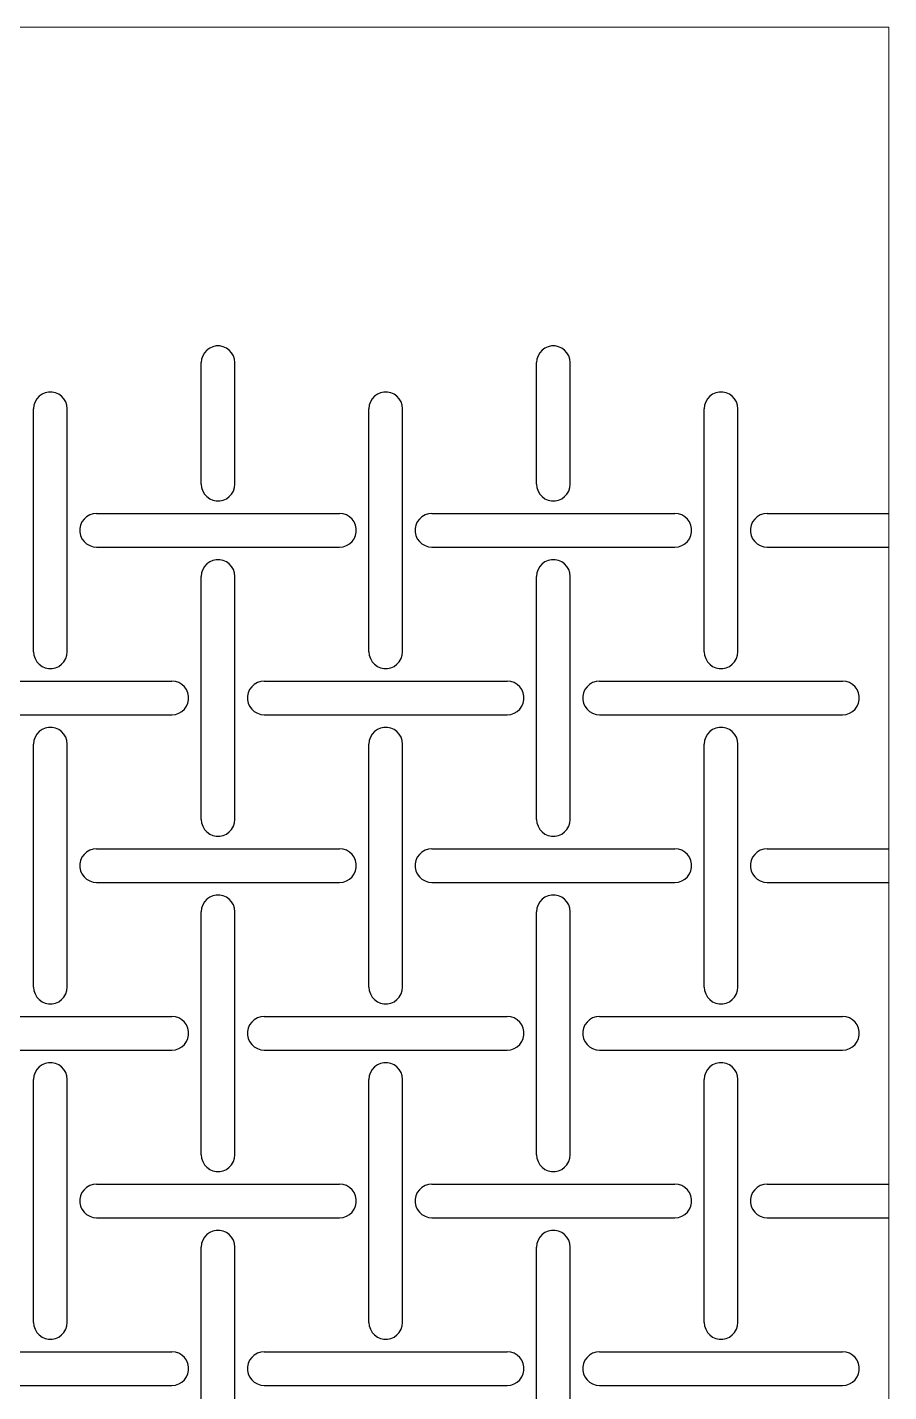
# Model space of a CAD drawing. Header units: metres. Extents: x 0 to 100, y -20 to 320.
# Drawn here: x 48.6 to 100, y 238.6 to 320 of the extents above; entities that cross this region are included whole.
import ezdxf

# ---------------------------------------------------------------- set-up
doc = ezdxf.new("R2010")
doc.units = ezdxf.units.M

msp = doc.modelspace()

# ---------------------------------------------------------------- linework, layer by layer
at = {"lineweight": 0}
for p in [(0, 320), (100, -20)]:
    msp.add_line(p, (100, 320), dxfattribs=at)
for p, q in [((59.086, 300.407), (59.022, 300.208)), ((59.191, 300.588), (59.086, 300.407)), ((59.331, 300.743), (59.191, 300.588)), ((59.5, 300.866), (59.331, 300.743)), ((59.691, 300.951), (59.5, 300.866)), ((59.895, 300.995), (59.691, 300.951)), ((60.105, 300.995), (59.895, 300.995)), ((60.309, 300.951), (60.105, 300.995)), ((60.5, 300.866), (60.309, 300.951)), ((60.669, 300.743), (60.5, 300.866)), ((60.809, 300.588), (60.669, 300.743)), ((60.914, 300.407), (60.809, 300.588)), ((60.978, 300.208), (60.914, 300.407)), ((79.086, 300.407), (79.022, 300.208)), ((79.191, 300.588), (79.086, 300.407)), ((79.331, 300.743), (79.191, 300.588)), ((79.5, 300.866), (79.331, 300.743)), ((79.691, 300.951), (79.5, 300.866)), ((79.895, 300.995), (79.691, 300.951)), ((80.105, 300.995), (79.895, 300.995)), ((80.309, 300.951), (80.105, 300.995)), ((80.5, 300.866), (80.309, 300.951)), ((80.669, 300.743), (80.5, 300.866)), ((80.809, 300.588), (80.669, 300.743)), ((80.914, 300.407), (80.809, 300.588)), ((80.978, 300.208), (80.914, 300.407)), ((59.022, 300.208), (59, 300)), ((59, 292.75), (59, 300)), ((61, 300), (60.978, 300.208)), ((61, 292.75), (61, 300)), ((79.022, 300.208), (79, 300)), ((79, 292.75), (79, 300)), ((81, 300), (80.978, 300.208)), ((81, 292.75), (81, 300)), ((49.331, 297.993), (49.191, 297.838)), ((49.5, 298.116), (49.331, 297.993)), ((49.691, 298.201), (49.5, 298.116)), ((49.895, 298.245), (49.691, 298.201)), ((50.105, 298.245), (49.895, 298.245)), ((50.309, 298.201), (50.105, 298.245)), ((50.5, 298.116), (50.309, 298.201)), ((50.669, 297.993), (50.5, 298.116)), ((50.809, 297.838), (50.669, 297.993)), ((69.331, 297.993), (69.191, 297.838)), ((69.5, 298.116), (69.331, 297.993)), ((69.691, 298.201), (69.5, 298.116)), ((69.895, 298.245), (69.691, 298.201)), ((70.105, 298.245), (69.895, 298.245)), ((70.309, 298.201), (70.105, 298.245)), ((70.5, 298.116), (70.309, 298.201)), ((70.669, 297.993), (70.5, 298.116)), ((70.809, 297.838), (70.669, 297.993)), ((89.331, 297.993), (89.191, 297.838)), ((89.5, 298.116), (89.331, 297.993)), ((89.691, 298.201), (89.5, 298.116)), ((89.895, 298.245), (89.691, 298.201)), ((90.105, 298.245), (89.895, 298.245)), ((90.309, 298.201), (90.105, 298.245)), ((90.5, 298.116), (90.309, 298.201)), ((90.669, 297.993), (90.5, 298.116)), ((90.809, 297.838), (90.669, 297.993)), ((49.022, 297.458), (49, 297.25)), ((49, 282.75), (49, 297.25)), ((49.086, 297.657), (49.022, 297.458)), ((49.191, 297.838), (49.086, 297.657)), ((50.914, 297.657), (50.809, 297.838)), ((50.978, 297.458), (50.914, 297.657)), ((51, 297.25), (50.978, 297.458)), ((51, 282.75), (51, 297.25)), ((69.022, 297.458), (69, 297.25)), ((69, 282.75), (69, 297.25)), ((69.086, 297.657), (69.022, 297.458)), ((69.191, 297.838), (69.086, 297.657)), ((70.914, 297.657), (70.809, 297.838)), ((70.978, 297.458), (70.914, 297.657)), ((71, 297.25), (70.978, 297.458)), ((71, 282.75), (71, 297.25)), ((89.022, 297.458), (89, 297.25)), ((89, 282.75), (89, 297.25)), ((89.086, 297.657), (89.022, 297.458)), ((89.191, 297.838), (89.086, 297.657)), ((90.914, 297.657), (90.809, 297.838)), ((90.978, 297.458), (90.914, 297.657)), ((91, 297.25), (90.978, 297.458)), ((91, 282.75), (91, 297.25)), ((59, 292.75), (59.022, 292.542)), ((59.022, 292.542), (59.086, 292.343)), ((59.086, 292.343), (59.191, 292.162)), ((59.191, 292.162), (59.331, 292.007)), ((60.669, 292.007), (60.809, 292.162)), ((60.809, 292.162), (60.914, 292.343)), ((60.914, 292.343), (60.978, 292.542)), ((60.978, 292.542), (61, 292.75)), ((79, 292.75), (79.022, 292.542)), ((79.022, 292.542), (79.086, 292.343)), ((79.086, 292.343), (79.191, 292.162)), ((79.191, 292.162), (79.331, 292.007)), ((80.669, 292.007), (80.809, 292.162)), ((80.809, 292.162), (80.914, 292.343)), ((80.914, 292.343), (80.978, 292.542)), ((80.978, 292.542), (81, 292.75)), ((59.331, 292.007), (59.5, 291.884)), ((59.5, 291.884), (59.691, 291.799)), ((59.691, 291.799), (59.895, 291.755)), ((59.895, 291.755), (60.105, 291.755)), ((60.105, 291.755), (60.309, 291.799)), ((60.309, 291.799), (60.5, 291.884)), ((60.5, 291.884), (60.669, 292.007)), ((79.331, 292.007), (79.5, 291.884)), ((79.5, 291.884), (79.691, 291.799)), ((79.691, 291.799), (79.895, 291.755)), ((79.895, 291.755), (80.105, 291.755)), ((80.105, 291.755), (80.309, 291.799)), ((80.309, 291.799), (80.5, 291.884)), ((80.5, 291.884), (80.669, 292.007)), ((52.007, 290.669), (51.884, 290.5)), ((52.162, 290.809), (52.007, 290.669)), ((52.343, 290.914), (52.162, 290.809)), ((52.542, 290.978), (52.343, 290.914)), ((52.75, 291), (52.542, 290.978)), ((52.75, 291), (67.25, 291)), ((67.458, 290.978), (67.25, 291)), ((67.657, 290.914), (67.458, 290.978)), ((67.838, 290.809), (67.657, 290.914)), ((67.993, 290.669), (67.838, 290.809)), ((68.116, 290.5), (67.993, 290.669)), ((72.007, 290.669), (71.884, 290.5)), ((72.162, 290.809), (72.007, 290.669)), ((72.343, 290.914), (72.162, 290.809)), ((72.542, 290.978), (72.343, 290.914)), ((72.75, 291), (72.542, 290.978)), ((72.75, 291), (87.25, 291)), ((87.458, 290.978), (87.25, 291)), ((87.657, 290.914), (87.458, 290.978)), ((87.838, 290.809), (87.657, 290.914)), ((87.993, 290.669), (87.838, 290.809)), ((88.116, 290.5), (87.993, 290.669)), ((92.007, 290.669), (91.884, 290.5)), ((92.162, 290.809), (92.007, 290.669)), ((92.343, 290.914), (92.162, 290.809)), ((92.542, 290.978), (92.343, 290.914)), ((92.75, 291), (92.542, 290.978)), ((92.75, 291), (100, 291)), ((51.799, 290.309), (51.755, 290.105)), ((51.755, 290.105), (51.755, 289.895)), ((51.755, 289.895), (51.799, 289.691)), ((51.884, 290.5), (51.799, 290.309)), ((68.201, 290.309), (68.116, 290.5)), ((68.245, 290.105), (68.201, 290.309)), ((68.201, 289.691), (68.245, 289.895)), ((68.245, 289.895), (68.245, 290.105)), ((71.799, 290.309), (71.755, 290.105)), ((71.755, 290.105), (71.755, 289.895)), ((71.755, 289.895), (71.799, 289.691)), ((71.884, 290.5), (71.799, 290.309)), ((88.201, 290.309), (88.116, 290.5)), ((88.245, 290.105), (88.201, 290.309)), ((88.201, 289.691), (88.245, 289.895)), ((88.245, 289.895), (88.245, 290.105)), ((91.799, 290.309), (91.755, 290.105)), ((91.755, 290.105), (91.755, 289.895)), ((91.755, 289.895), (91.799, 289.691)), ((91.884, 290.5), (91.799, 290.309)), ((51.799, 289.691), (51.884, 289.5)), ((51.884, 289.5), (52.007, 289.331)), ((52.007, 289.331), (52.162, 289.191)), ((52.162, 289.191), (52.343, 289.086)), ((52.343, 289.086), (52.542, 289.022)), ((52.542, 289.022), (52.75, 289)), ((52.75, 289), (67.25, 289)), ((67.25, 289), (67.458, 289.022)), ((67.458, 289.022), (67.657, 289.086)), ((67.657, 289.086), (67.838, 289.191)), ((67.838, 289.191), (67.993, 289.331)), ((67.993, 289.331), (68.116, 289.5)), ((68.116, 289.5), (68.201, 289.691)), ((71.799, 289.691), (71.884, 289.5)), ((71.884, 289.5), (72.007, 289.331)), ((72.007, 289.331), (72.162, 289.191)), ((72.162, 289.191), (72.343, 289.086)), ((72.343, 289.086), (72.542, 289.022)), ((72.542, 289.022), (72.75, 289)), ((72.75, 289), (87.25, 289)), ((87.25, 289), (87.458, 289.022)), ((87.458, 289.022), (87.657, 289.086)), ((87.657, 289.086), (87.838, 289.191)), ((87.838, 289.191), (87.993, 289.331)), ((87.993, 289.331), (88.116, 289.5)), ((88.116, 289.5), (88.201, 289.691)), ((91.799, 289.691), (91.884, 289.5)), ((91.884, 289.5), (92.007, 289.331)), ((92.007, 289.331), (92.162, 289.191)), ((92.162, 289.191), (92.343, 289.086)), ((92.343, 289.086), (92.542, 289.022)), ((92.542, 289.022), (92.75, 289)), ((92.75, 289), (100, 289)), ((59.5, 288.116), (59.331, 287.993)), ((59.691, 288.201), (59.5, 288.116)), ((59.895, 288.245), (59.691, 288.201)), ((60.105, 288.245), (59.895, 288.245)), ((60.309, 288.201), (60.105, 288.245)), ((60.5, 288.116), (60.309, 288.201)), ((60.669, 287.993), (60.5, 288.116)), ((79.5, 288.116), (79.331, 287.993)), ((79.691, 288.201), (79.5, 288.116)), ((79.895, 288.245), (79.691, 288.201)), ((80.105, 288.245), (79.895, 288.245)), ((80.309, 288.201), (80.105, 288.245)), ((80.5, 288.116), (80.309, 288.201)), ((80.669, 287.993), (80.5, 288.116)), ((59.022, 287.458), (59, 287.25)), ((59.086, 287.657), (59.022, 287.458)), ((59.191, 287.838), (59.086, 287.657)), ((59.331, 287.993), (59.191, 287.838)), ((60.809, 287.838), (60.669, 287.993)), ((60.914, 287.657), (60.809, 287.838)), ((60.978, 287.458), (60.914, 287.657)), ((61, 287.25), (60.978, 287.458)), ((79.022, 287.458), (79, 287.25)), ((79.086, 287.657), (79.022, 287.458)), ((79.191, 287.838), (79.086, 287.657)), ((79.331, 287.993), (79.191, 287.838)), ((80.809, 287.838), (80.669, 287.993)), ((80.914, 287.657), (80.809, 287.838)), ((80.978, 287.458), (80.914, 287.657)), ((81, 287.25), (80.978, 287.458)), ((59, 272.75), (59, 287.25)), ((61, 272.75), (61, 287.25)), ((79, 272.75), (79, 287.25)), ((81, 272.75), (81, 287.25)), ((49, 282.75), (49.022, 282.542)), ((49.022, 282.542), (49.086, 282.343)), ((50.914, 282.343), (50.978, 282.542)), ((50.978, 282.542), (51, 282.75)), ((69, 282.75), (69.022, 282.542)), ((69.022, 282.542), (69.086, 282.343)), ((70.914, 282.343), (70.978, 282.542)), ((70.978, 282.542), (71, 282.75)), ((89, 282.75), (89.022, 282.542)), ((89.022, 282.542), (89.086, 282.343)), ((90.914, 282.343), (90.978, 282.542)), ((90.978, 282.542), (91, 282.75)), ((49.086, 282.343), (49.191, 282.162)), ((49.191, 282.162), (49.331, 282.007)), ((49.331, 282.007), (49.5, 281.884)), ((49.5, 281.884), (49.691, 281.799)), ((49.691, 281.799), (49.895, 281.755)), ((49.895, 281.755), (50.105, 281.755)), ((50.105, 281.755), (50.309, 281.799)), ((50.309, 281.799), (50.5, 281.884)), ((50.5, 281.884), (50.669, 282.007)), ((50.669, 282.007), (50.809, 282.162)), ((50.809, 282.162), (50.914, 282.343)), ((69.086, 282.343), (69.191, 282.162)), ((69.191, 282.162), (69.331, 282.007)), ((69.331, 282.007), (69.5, 281.884)), ((69.5, 281.884), (69.691, 281.799)), ((69.691, 281.799), (69.895, 281.755)), ((69.895, 281.755), (70.105, 281.755)), ((70.105, 281.755), (70.309, 281.799)), ((70.309, 281.799), (70.5, 281.884)), ((70.5, 281.884), (70.669, 282.007)), ((70.669, 282.007), (70.809, 282.162)), ((70.809, 282.162), (70.914, 282.343)), ((89.086, 282.343), (89.191, 282.162)), ((89.191, 282.162), (89.331, 282.007)), ((89.331, 282.007), (89.5, 281.884)), ((89.5, 281.884), (89.691, 281.799)), ((89.691, 281.799), (89.895, 281.755)), ((89.895, 281.755), (90.105, 281.755)), ((90.105, 281.755), (90.309, 281.799)), ((90.309, 281.799), (90.5, 281.884)), ((90.5, 281.884), (90.669, 282.007)), ((90.669, 282.007), (90.809, 282.162)), ((90.809, 282.162), (90.914, 282.343)), ((42.75, 281), (57.25, 281)), ((57.458, 280.978), (57.25, 281)), ((57.657, 280.914), (57.458, 280.978)), ((57.838, 280.809), (57.657, 280.914)), ((57.993, 280.669), (57.838, 280.809)), ((62.162, 280.809), (62.007, 280.669)), ((62.343, 280.914), (62.162, 280.809)), ((62.542, 280.978), (62.343, 280.914)), ((62.75, 281), (62.542, 280.978)), ((62.75, 281), (77.25, 281)), ((77.458, 280.978), (77.25, 281)), ((77.657, 280.914), (77.458, 280.978)), ((77.838, 280.809), (77.657, 280.914)), ((77.993, 280.669), (77.838, 280.809)), ((82.162, 280.809), (82.007, 280.669)), ((82.343, 280.914), (82.162, 280.809)), ((82.542, 280.978), (82.343, 280.914)), ((82.75, 281), (82.542, 280.978)), ((82.75, 281), (97.25, 281)), ((97.458, 280.978), (97.25, 281)), ((97.657, 280.914), (97.458, 280.978)), ((97.838, 280.809), (97.657, 280.914)), ((97.993, 280.669), (97.838, 280.809)), ((58.116, 280.5), (57.993, 280.669)), ((58.201, 280.309), (58.116, 280.5)), ((58.245, 280.105), (58.201, 280.309)), ((58.245, 279.895), (58.245, 280.105)), ((61.799, 280.309), (61.755, 280.105)), ((61.755, 280.105), (61.755, 279.895)), ((61.884, 280.5), (61.799, 280.309)), ((62.007, 280.669), (61.884, 280.5)), ((78.116, 280.5), (77.993, 280.669)), ((78.201, 280.309), (78.116, 280.5)), ((78.245, 280.105), (78.201, 280.309)), ((78.245, 279.895), (78.245, 280.105)), ((81.799, 280.309), (81.755, 280.105)), ((81.755, 280.105), (81.755, 279.895)), ((81.884, 280.5), (81.799, 280.309)), ((82.007, 280.669), (81.884, 280.5)), ((98.116, 280.5), (97.993, 280.669)), ((98.201, 280.309), (98.116, 280.5)), ((98.245, 280.105), (98.201, 280.309)), ((98.245, 279.895), (98.245, 280.105)), ((57.657, 279.086), (57.838, 279.191)), ((57.838, 279.191), (57.993, 279.331)), ((57.993, 279.331), (58.116, 279.5)), ((58.116, 279.5), (58.201, 279.691)), ((58.201, 279.691), (58.245, 279.895)), ((61.755, 279.895), (61.799, 279.691)), ((61.799, 279.691), (61.884, 279.5)), ((61.884, 279.5), (62.007, 279.331)), ((62.007, 279.331), (62.162, 279.191)), ((62.162, 279.191), (62.343, 279.086)), ((77.657, 279.086), (77.838, 279.191)), ((77.838, 279.191), (77.993, 279.331)), ((77.993, 279.331), (78.116, 279.5)), ((78.116, 279.5), (78.201, 279.691)), ((78.201, 279.691), (78.245, 279.895)), ((81.755, 279.895), (81.799, 279.691)), ((81.799, 279.691), (81.884, 279.5)), ((81.884, 279.5), (82.007, 279.331)), ((82.007, 279.331), (82.162, 279.191)), ((82.162, 279.191), (82.343, 279.086)), ((97.657, 279.086), (97.838, 279.191)), ((97.838, 279.191), (97.993, 279.331)), ((97.993, 279.331), (98.116, 279.5)), ((98.116, 279.5), (98.201, 279.691)), ((98.201, 279.691), (98.245, 279.895)), ((42.75, 279), (57.25, 279)), ((57.25, 279), (57.458, 279.022)), ((57.458, 279.022), (57.657, 279.086)), ((62.343, 279.086), (62.542, 279.022)), ((62.542, 279.022), (62.75, 279)), ((62.75, 279), (77.25, 279)), ((77.25, 279), (77.458, 279.022)), ((77.458, 279.022), (77.657, 279.086)), ((82.343, 279.086), (82.542, 279.022)), ((82.542, 279.022), (82.75, 279)), ((82.75, 279), (97.25, 279)), ((97.25, 279), (97.458, 279.022)), ((97.458, 279.022), (97.657, 279.086)), ((49.086, 277.657), (49.022, 277.458)), ((49.191, 277.838), (49.086, 277.657)), ((49.331, 277.993), (49.191, 277.838)), ((49.5, 278.116), (49.331, 277.993)), ((49.691, 278.201), (49.5, 278.116)), ((49.895, 278.245), (49.691, 278.201)), ((50.105, 278.245), (49.895, 278.245)), ((50.309, 278.201), (50.105, 278.245)), ((50.5, 278.116), (50.309, 278.201)), ((50.669, 277.993), (50.5, 278.116)), ((50.809, 277.838), (50.669, 277.993)), ((50.914, 277.657), (50.809, 277.838)), ((50.978, 277.458), (50.914, 277.657)), ((69.086, 277.657), (69.022, 277.458)), ((69.191, 277.838), (69.086, 277.657)), ((69.331, 277.993), (69.191, 277.838)), ((69.5, 278.116), (69.331, 277.993)), ((69.691, 278.201), (69.5, 278.116)), ((69.895, 278.245), (69.691, 278.201)), ((70.105, 278.245), (69.895, 278.245)), ((70.309, 278.201), (70.105, 278.245)), ((70.5, 278.116), (70.309, 278.201)), ((70.669, 277.993), (70.5, 278.116)), ((70.809, 277.838), (70.669, 277.993)), ((70.914, 277.657), (70.809, 277.838)), ((70.978, 277.458), (70.914, 277.657)), ((89.086, 277.657), (89.022, 277.458)), ((89.191, 277.838), (89.086, 277.657)), ((89.331, 277.993), (89.191, 277.838)), ((89.5, 278.116), (89.331, 277.993)), ((89.691, 278.201), (89.5, 278.116)), ((89.895, 278.245), (89.691, 278.201)), ((90.105, 278.245), (89.895, 278.245)), ((90.309, 278.201), (90.105, 278.245)), ((90.5, 278.116), (90.309, 278.201)), ((90.669, 277.993), (90.5, 278.116)), ((90.809, 277.838), (90.669, 277.993)), ((90.914, 277.657), (90.809, 277.838)), ((90.978, 277.458), (90.914, 277.657)), ((49.022, 277.458), (49, 277.25)), ((49, 262.75), (49, 277.25)), ((51, 277.25), (50.978, 277.458)), ((51, 262.75), (51, 277.25)), ((69.022, 277.458), (69, 277.25)), ((69, 262.75), (69, 277.25)), ((71, 277.25), (70.978, 277.458)), ((71, 262.75), (71, 277.25)), ((89.022, 277.458), (89, 277.25)), ((89, 262.75), (89, 277.25)), ((91, 277.25), (90.978, 277.458)), ((91, 262.75), (91, 277.25)), ((59, 272.75), (59.022, 272.542)), ((60.978, 272.542), (61, 272.75)), ((79, 272.75), (79.022, 272.542)), ((80.978, 272.542), (81, 272.75)), ((59.022, 272.542), (59.086, 272.343)), ((59.086, 272.343), (59.191, 272.162)), ((59.191, 272.162), (59.331, 272.007)), ((59.331, 272.007), (59.5, 271.884)), ((59.5, 271.884), (59.691, 271.799)), ((60.309, 271.799), (60.5, 271.884)), ((60.5, 271.884), (60.669, 272.007)), ((60.669, 272.007), (60.809, 272.162)), ((60.809, 272.162), (60.914, 272.343)), ((60.914, 272.343), (60.978, 272.542)), ((79.022, 272.542), (79.086, 272.343)), ((79.086, 272.343), (79.191, 272.162)), ((79.191, 272.162), (79.331, 272.007)), ((79.331, 272.007), (79.5, 271.884)), ((79.5, 271.884), (79.691, 271.799)), ((80.309, 271.799), (80.5, 271.884)), ((80.5, 271.884), (80.669, 272.007)), ((80.669, 272.007), (80.809, 272.162)), ((80.809, 272.162), (80.914, 272.343)), ((80.914, 272.343), (80.978, 272.542)), ((52.75, 271), (52.542, 270.978)), ((52.75, 271), (67.25, 271)), ((59.691, 271.799), (59.895, 271.755)), ((59.895, 271.755), (60.105, 271.755)), ((60.105, 271.755), (60.309, 271.799)), ((67.458, 270.978), (67.25, 271)), ((72.75, 271), (72.542, 270.978)), ((72.75, 271), (87.25, 271)), ((79.691, 271.799), (79.895, 271.755)), ((79.895, 271.755), (80.105, 271.755)), ((80.105, 271.755), (80.309, 271.799)), ((87.458, 270.978), (87.25, 271)), ((92.75, 271), (92.542, 270.978)), ((92.75, 271), (100, 271)), ((51.799, 270.309), (51.755, 270.105)), ((51.884, 270.5), (51.799, 270.309)), ((52.007, 270.669), (51.884, 270.5)), ((52.162, 270.809), (52.007, 270.669)), ((52.343, 270.914), (52.162, 270.809)), ((52.542, 270.978), (52.343, 270.914)), ((67.657, 270.914), (67.458, 270.978)), ((67.838, 270.809), (67.657, 270.914)), ((67.993, 270.669), (67.838, 270.809)), ((68.116, 270.5), (67.993, 270.669)), ((68.201, 270.309), (68.116, 270.5)), ((68.245, 270.105), (68.201, 270.309)), ((71.799, 270.309), (71.755, 270.105)), ((71.884, 270.5), (71.799, 270.309)), ((72.007, 270.669), (71.884, 270.5)), ((72.162, 270.809), (72.007, 270.669)), ((72.343, 270.914), (72.162, 270.809)), ((72.542, 270.978), (72.343, 270.914)), ((87.657, 270.914), (87.458, 270.978)), ((87.838, 270.809), (87.657, 270.914)), ((87.993, 270.669), (87.838, 270.809)), ((88.116, 270.5), (87.993, 270.669)), ((88.201, 270.309), (88.116, 270.5)), ((88.245, 270.105), (88.201, 270.309)), ((91.799, 270.309), (91.755, 270.105)), ((91.884, 270.5), (91.799, 270.309)), ((92.007, 270.669), (91.884, 270.5)), ((92.162, 270.809), (92.007, 270.669)), ((92.343, 270.914), (92.162, 270.809)), ((92.542, 270.978), (92.343, 270.914)), ((51.755, 270.105), (51.755, 269.895)), ((51.755, 269.895), (51.799, 269.691)), ((51.799, 269.691), (51.884, 269.5)), ((51.884, 269.5), (52.007, 269.331)), ((67.993, 269.331), (68.116, 269.5)), ((68.116, 269.5), (68.201, 269.691)), ((68.201, 269.691), (68.245, 269.895)), ((68.245, 269.895), (68.245, 270.105)), ((71.755, 270.105), (71.755, 269.895)), ((71.755, 269.895), (71.799, 269.691)), ((71.799, 269.691), (71.884, 269.5)), ((71.884, 269.5), (72.007, 269.331)), ((87.993, 269.331), (88.116, 269.5)), ((88.116, 269.5), (88.201, 269.691)), ((88.201, 269.691), (88.245, 269.895)), ((88.245, 269.895), (88.245, 270.105)), ((91.755, 270.105), (91.755, 269.895)), ((91.755, 269.895), (91.799, 269.691)), ((91.799, 269.691), (91.884, 269.5)), ((91.884, 269.5), (92.007, 269.331)), ((52.007, 269.331), (52.162, 269.191)), ((52.162, 269.191), (52.343, 269.086)), ((52.343, 269.086), (52.542, 269.022)), ((52.542, 269.022), (52.75, 269)), ((52.75, 269), (67.25, 269)), ((67.25, 269), (67.458, 269.022)), ((67.458, 269.022), (67.657, 269.086)), ((67.657, 269.086), (67.838, 269.191)), ((67.838, 269.191), (67.993, 269.331)), ((72.007, 269.331), (72.162, 269.191)), ((72.162, 269.191), (72.343, 269.086)), ((72.343, 269.086), (72.542, 269.022)), ((72.542, 269.022), (72.75, 269)), ((72.75, 269), (87.25, 269)), ((87.25, 269), (87.458, 269.022)), ((87.458, 269.022), (87.657, 269.086)), ((87.657, 269.086), (87.838, 269.191)), ((87.838, 269.191), (87.993, 269.331)), ((92.007, 269.331), (92.162, 269.191)), ((92.162, 269.191), (92.343, 269.086)), ((92.343, 269.086), (92.542, 269.022)), ((92.542, 269.022), (92.75, 269)), ((92.75, 269), (100, 269)), ((59.191, 267.838), (59.086, 267.657)), ((59.331, 267.993), (59.191, 267.838)), ((59.5, 268.116), (59.331, 267.993)), ((59.691, 268.201), (59.5, 268.116)), ((59.895, 268.245), (59.691, 268.201)), ((60.105, 268.245), (59.895, 268.245)), ((60.309, 268.201), (60.105, 268.245)), ((60.5, 268.116), (60.309, 268.201)), ((60.669, 267.993), (60.5, 268.116)), ((60.809, 267.838), (60.669, 267.993)), ((60.914, 267.657), (60.809, 267.838)), ((79.191, 267.838), (79.086, 267.657)), ((79.331, 267.993), (79.191, 267.838)), ((79.5, 268.116), (79.331, 267.993)), ((79.691, 268.201), (79.5, 268.116)), ((79.895, 268.245), (79.691, 268.201)), ((80.105, 268.245), (79.895, 268.245)), ((80.309, 268.201), (80.105, 268.245)), ((80.5, 268.116), (80.309, 268.201)), ((80.669, 267.993), (80.5, 268.116)), ((80.809, 267.838), (80.669, 267.993)), ((80.914, 267.657), (80.809, 267.838)), ((59.022, 267.458), (59, 267.25)), ((59, 252.75), (59, 267.25)), ((59.086, 267.657), (59.022, 267.458)), ((60.978, 267.458), (60.914, 267.657)), ((61, 267.25), (60.978, 267.458)), ((61, 252.75), (61, 267.25)), ((79.022, 267.458), (79, 267.25)), ((79, 252.75), (79, 267.25)), ((79.086, 267.657), (79.022, 267.458)), ((80.978, 267.458), (80.914, 267.657)), ((81, 267.25), (80.978, 267.458)), ((81, 252.75), (81, 267.25)), ((49, 262.75), (49.022, 262.542)), ((49.022, 262.542), (49.086, 262.343)), ((49.086, 262.343), (49.191, 262.162)), ((49.191, 262.162), (49.331, 262.007)), ((50.669, 262.007), (50.809, 262.162)), ((50.809, 262.162), (50.914, 262.343)), ((50.914, 262.343), (50.978, 262.542)), ((50.978, 262.542), (51, 262.75)), ((69, 262.75), (69.022, 262.542)), ((69.022, 262.542), (69.086, 262.343)), ((69.086, 262.343), (69.191, 262.162)), ((69.191, 262.162), (69.331, 262.007)), ((70.669, 262.007), (70.809, 262.162)), ((70.809, 262.162), (70.914, 262.343)), ((70.914, 262.343), (70.978, 262.542)), ((70.978, 262.542), (71, 262.75)), ((89, 262.75), (89.022, 262.542)), ((89.022, 262.542), (89.086, 262.343)), ((89.086, 262.343), (89.191, 262.162)), ((89.191, 262.162), (89.331, 262.007)), ((90.669, 262.007), (90.809, 262.162)), ((90.809, 262.162), (90.914, 262.343)), ((90.914, 262.343), (90.978, 262.542)), ((90.978, 262.542), (91, 262.75)), ((49.331, 262.007), (49.5, 261.884)), ((49.5, 261.884), (49.691, 261.799)), ((49.691, 261.799), (49.895, 261.755)), ((49.895, 261.755), (50.105, 261.755)), ((50.105, 261.755), (50.309, 261.799)), ((50.309, 261.799), (50.5, 261.884)), ((50.5, 261.884), (50.669, 262.007)), ((69.331, 262.007), (69.5, 261.884)), ((69.5, 261.884), (69.691, 261.799)), ((69.691, 261.799), (69.895, 261.755)), ((69.895, 261.755), (70.105, 261.755)), ((70.105, 261.755), (70.309, 261.799)), ((70.309, 261.799), (70.5, 261.884)), ((70.5, 261.884), (70.669, 262.007)), ((89.331, 262.007), (89.5, 261.884)), ((89.5, 261.884), (89.691, 261.799)), ((89.691, 261.799), (89.895, 261.755)), ((89.895, 261.755), (90.105, 261.755)), ((90.105, 261.755), (90.309, 261.799)), ((90.309, 261.799), (90.5, 261.884)), ((90.5, 261.884), (90.669, 262.007)), ((42.75, 261), (57.25, 261)), ((57.458, 260.978), (57.25, 261)), ((57.657, 260.914), (57.458, 260.978)), ((57.838, 260.809), (57.657, 260.914)), ((57.993, 260.669), (57.838, 260.809)), ((58.116, 260.5), (57.993, 260.669)), ((58.201, 260.309), (58.116, 260.5)), ((61.884, 260.5), (61.799, 260.309)), ((62.007, 260.669), (61.884, 260.5)), ((62.162, 260.809), (62.007, 260.669)), ((62.343, 260.914), (62.162, 260.809)), ((62.542, 260.978), (62.343, 260.914)), ((62.75, 261), (62.542, 260.978)), ((62.75, 261), (77.25, 261)), ((77.458, 260.978), (77.25, 261)), ((77.657, 260.914), (77.458, 260.978)), ((77.838, 260.809), (77.657, 260.914)), ((77.993, 260.669), (77.838, 260.809)), ((78.116, 260.5), (77.993, 260.669)), ((78.201, 260.309), (78.116, 260.5)), ((81.884, 260.5), (81.799, 260.309)), ((82.007, 260.669), (81.884, 260.5)), ((82.162, 260.809), (82.007, 260.669)), ((82.343, 260.914), (82.162, 260.809)), ((82.542, 260.978), (82.343, 260.914)), ((82.75, 261), (82.542, 260.978)), ((82.75, 261), (97.25, 261)), ((97.458, 260.978), (97.25, 261)), ((97.657, 260.914), (97.458, 260.978)), ((97.838, 260.809), (97.657, 260.914)), ((97.993, 260.669), (97.838, 260.809)), ((98.116, 260.5), (97.993, 260.669)), ((98.201, 260.309), (98.116, 260.5)), ((58.116, 259.5), (58.201, 259.691)), ((58.245, 260.105), (58.201, 260.309)), ((58.201, 259.691), (58.245, 259.895)), ((58.245, 259.895), (58.245, 260.105)), ((61.799, 260.309), (61.755, 260.105)), ((61.755, 260.105), (61.755, 259.895)), ((61.755, 259.895), (61.799, 259.691)), ((61.799, 259.691), (61.884, 259.5)), ((78.116, 259.5), (78.201, 259.691)), ((78.245, 260.105), (78.201, 260.309)), ((78.201, 259.691), (78.245, 259.895)), ((78.245, 259.895), (78.245, 260.105)), ((81.799, 260.309), (81.755, 260.105)), ((81.755, 260.105), (81.755, 259.895)), ((81.755, 259.895), (81.799, 259.691)), ((81.799, 259.691), (81.884, 259.5)), ((98.116, 259.5), (98.201, 259.691)), ((98.245, 260.105), (98.201, 260.309)), ((98.201, 259.691), (98.245, 259.895)), ((98.245, 259.895), (98.245, 260.105)), ((42.75, 259), (57.25, 259)), ((57.25, 259), (57.458, 259.022)), ((57.458, 259.022), (57.657, 259.086)), ((57.657, 259.086), (57.838, 259.191)), ((57.838, 259.191), (57.993, 259.331)), ((57.993, 259.331), (58.116, 259.5)), ((61.884, 259.5), (62.007, 259.331)), ((62.007, 259.331), (62.162, 259.191)), ((62.162, 259.191), (62.343, 259.086)), ((62.343, 259.086), (62.542, 259.022)), ((62.542, 259.022), (62.75, 259)), ((62.75, 259), (77.25, 259)), ((77.25, 259), (77.458, 259.022)), ((77.458, 259.022), (77.657, 259.086)), ((77.657, 259.086), (77.838, 259.191)), ((77.838, 259.191), (77.993, 259.331)), ((77.993, 259.331), (78.116, 259.5)), ((81.884, 259.5), (82.007, 259.331)), ((82.007, 259.331), (82.162, 259.191)), ((82.162, 259.191), (82.343, 259.086)), ((82.343, 259.086), (82.542, 259.022)), ((82.542, 259.022), (82.75, 259)), ((82.75, 259), (97.25, 259)), ((97.25, 259), (97.458, 259.022)), ((97.458, 259.022), (97.657, 259.086)), ((97.657, 259.086), (97.838, 259.191)), ((97.838, 259.191), (97.993, 259.331)), ((97.993, 259.331), (98.116, 259.5)), ((49.331, 257.993), (49.191, 257.838)), ((49.5, 258.116), (49.331, 257.993)), ((49.691, 258.201), (49.5, 258.116)), ((49.895, 258.245), (49.691, 258.201)), ((50.105, 258.245), (49.895, 258.245)), ((50.309, 258.201), (50.105, 258.245)), ((50.5, 258.116), (50.309, 258.201)), ((50.669, 257.993), (50.5, 258.116)), ((50.809, 257.838), (50.669, 257.993)), ((69.331, 257.993), (69.191, 257.838)), ((69.5, 258.116), (69.331, 257.993)), ((69.691, 258.201), (69.5, 258.116)), ((69.895, 258.245), (69.691, 258.201)), ((70.105, 258.245), (69.895, 258.245)), ((70.309, 258.201), (70.105, 258.245)), ((70.5, 258.116), (70.309, 258.201)), ((70.669, 257.993), (70.5, 258.116)), ((70.809, 257.838), (70.669, 257.993)), ((89.331, 257.993), (89.191, 257.838)), ((89.5, 258.116), (89.331, 257.993)), ((89.691, 258.201), (89.5, 258.116)), ((89.895, 258.245), (89.691, 258.201)), ((90.105, 258.245), (89.895, 258.245)), ((90.309, 258.201), (90.105, 258.245)), ((90.5, 258.116), (90.309, 258.201)), ((90.669, 257.993), (90.5, 258.116)), ((90.809, 257.838), (90.669, 257.993)), ((49.022, 257.458), (49, 257.25)), ((49, 242.75), (49, 257.25)), ((49.086, 257.657), (49.022, 257.458)), ((49.191, 257.838), (49.086, 257.657)), ((50.914, 257.657), (50.809, 257.838)), ((50.978, 257.458), (50.914, 257.657)), ((51, 257.25), (50.978, 257.458)), ((51, 242.75), (51, 257.25)), ((69.022, 257.458), (69, 257.25)), ((69, 242.75), (69, 257.25)), ((69.086, 257.657), (69.022, 257.458)), ((69.191, 257.838), (69.086, 257.657)), ((70.914, 257.657), (70.809, 257.838)), ((70.978, 257.458), (70.914, 257.657)), ((71, 257.25), (70.978, 257.458)), ((71, 242.75), (71, 257.25)), ((89.022, 257.458), (89, 257.25)), ((89, 242.75), (89, 257.25)), ((89.086, 257.657), (89.022, 257.458)), ((89.191, 257.838), (89.086, 257.657)), ((90.914, 257.657), (90.809, 257.838)), ((90.978, 257.458), (90.914, 257.657)), ((91, 257.25), (90.978, 257.458)), ((91, 242.75), (91, 257.25)), ((59, 252.75), (59.022, 252.542)), ((59.022, 252.542), (59.086, 252.343)), ((59.086, 252.343), (59.191, 252.162)), ((60.809, 252.162), (60.914, 252.343)), ((60.914, 252.343), (60.978, 252.542)), ((60.978, 252.542), (61, 252.75)), ((79, 252.75), (79.022, 252.542)), ((79.022, 252.542), (79.086, 252.343)), ((79.086, 252.343), (79.191, 252.162)), ((80.809, 252.162), (80.914, 252.343)), ((80.914, 252.343), (80.978, 252.542)), ((80.978, 252.542), (81, 252.75)), ((59.191, 252.162), (59.331, 252.007)), ((59.331, 252.007), (59.5, 251.884)), ((59.5, 251.884), (59.691, 251.799)), ((59.691, 251.799), (59.895, 251.755)), ((59.895, 251.755), (60.105, 251.755)), ((60.105, 251.755), (60.309, 251.799)), ((60.309, 251.799), (60.5, 251.884)), ((60.5, 251.884), (60.669, 252.007)), ((60.669, 252.007), (60.809, 252.162)), ((79.191, 252.162), (79.331, 252.007)), ((79.331, 252.007), (79.5, 251.884)), ((79.5, 251.884), (79.691, 251.799)), ((79.691, 251.799), (79.895, 251.755)), ((79.895, 251.755), (80.105, 251.755)), ((80.105, 251.755), (80.309, 251.799)), ((80.309, 251.799), (80.5, 251.884)), ((80.5, 251.884), (80.669, 252.007)), ((80.669, 252.007), (80.809, 252.162)), ((52.007, 250.669), (51.884, 250.5)), ((52.162, 250.809), (52.007, 250.669)), ((52.343, 250.914), (52.162, 250.809)), ((52.542, 250.978), (52.343, 250.914)), ((52.75, 251), (52.542, 250.978)), ((52.75, 251), (67.25, 251)), ((67.458, 250.978), (67.25, 251)), ((67.657, 250.914), (67.458, 250.978)), ((67.838, 250.809), (67.657, 250.914)), ((67.993, 250.669), (67.838, 250.809)), ((68.116, 250.5), (67.993, 250.669)), ((72.007, 250.669), (71.884, 250.5)), ((72.162, 250.809), (72.007, 250.669)), ((72.343, 250.914), (72.162, 250.809)), ((72.542, 250.978), (72.343, 250.914)), ((72.75, 251), (72.542, 250.978)), ((72.75, 251), (87.25, 251)), ((87.458, 250.978), (87.25, 251)), ((87.657, 250.914), (87.458, 250.978)), ((87.838, 250.809), (87.657, 250.914)), ((87.993, 250.669), (87.838, 250.809)), ((88.116, 250.5), (87.993, 250.669)), ((92.007, 250.669), (91.884, 250.5)), ((92.162, 250.809), (92.007, 250.669)), ((92.343, 250.914), (92.162, 250.809)), ((92.542, 250.978), (92.343, 250.914)), ((92.75, 251), (92.542, 250.978)), ((92.75, 251), (100, 251)), ((51.799, 250.309), (51.755, 250.105)), ((51.755, 250.105), (51.755, 249.895)), ((51.755, 249.895), (51.799, 249.691)), ((51.884, 250.5), (51.799, 250.309)), ((68.201, 250.309), (68.116, 250.5)), ((68.245, 250.105), (68.201, 250.309)), ((68.201, 249.691), (68.245, 249.895)), ((68.245, 249.895), (68.245, 250.105)), ((71.799, 250.309), (71.755, 250.105)), ((71.755, 250.105), (71.755, 249.895)), ((71.755, 249.895), (71.799, 249.691)), ((71.884, 250.5), (71.799, 250.309)), ((88.201, 250.309), (88.116, 250.5)), ((88.245, 250.105), (88.201, 250.309)), ((88.201, 249.691), (88.245, 249.895)), ((88.245, 249.895), (88.245, 250.105)), ((91.799, 250.309), (91.755, 250.105)), ((91.755, 250.105), (91.755, 249.895)), ((91.755, 249.895), (91.799, 249.691)), ((91.884, 250.5), (91.799, 250.309)), ((51.799, 249.691), (51.884, 249.5)), ((51.884, 249.5), (52.007, 249.331)), ((52.007, 249.331), (52.162, 249.191)), ((52.162, 249.191), (52.343, 249.086)), ((52.343, 249.086), (52.542, 249.022)), ((52.542, 249.022), (52.75, 249)), ((67.25, 249), (67.458, 249.022)), ((67.458, 249.022), (67.657, 249.086)), ((67.657, 249.086), (67.838, 249.191)), ((67.838, 249.191), (67.993, 249.331)), ((67.993, 249.331), (68.116, 249.5)), ((68.116, 249.5), (68.201, 249.691)), ((71.799, 249.691), (71.884, 249.5)), ((71.884, 249.5), (72.007, 249.331)), ((72.007, 249.331), (72.162, 249.191)), ((72.162, 249.191), (72.343, 249.086)), ((72.343, 249.086), (72.542, 249.022)), ((72.542, 249.022), (72.75, 249)), ((87.25, 249), (87.458, 249.022)), ((87.458, 249.022), (87.657, 249.086)), ((87.657, 249.086), (87.838, 249.191)), ((87.838, 249.191), (87.993, 249.331)), ((87.993, 249.331), (88.116, 249.5)), ((88.116, 249.5), (88.201, 249.691)), ((91.799, 249.691), (91.884, 249.5)), ((91.884, 249.5), (92.007, 249.331)), ((92.007, 249.331), (92.162, 249.191)), ((92.162, 249.191), (92.343, 249.086)), ((92.343, 249.086), (92.542, 249.022)), ((92.542, 249.022), (92.75, 249)), ((52.75, 249), (67.25, 249)), ((59.895, 248.245), (59.691, 248.201)), ((60.105, 248.245), (59.895, 248.245)), ((60.309, 248.201), (60.105, 248.245)), ((72.75, 249), (87.25, 249)), ((79.895, 248.245), (79.691, 248.201)), ((80.105, 248.245), (79.895, 248.245)), ((80.309, 248.201), (80.105, 248.245)), ((92.75, 249), (100, 249)), ((59.022, 247.458), (59, 247.25)), ((59.086, 247.657), (59.022, 247.458)), ((59.191, 247.838), (59.086, 247.657)), ((59.331, 247.993), (59.191, 247.838)), ((59.5, 248.116), (59.331, 247.993)), ((59.691, 248.201), (59.5, 248.116)), ((60.5, 248.116), (60.309, 248.201)), ((60.669, 247.993), (60.5, 248.116)), ((60.809, 247.838), (60.669, 247.993)), ((60.914, 247.657), (60.809, 247.838)), ((60.978, 247.458), (60.914, 247.657)), ((61, 247.25), (60.978, 247.458)), ((79.022, 247.458), (79, 247.25)), ((79.086, 247.657), (79.022, 247.458)), ((79.191, 247.838), (79.086, 247.657)), ((79.331, 247.993), (79.191, 247.838)), ((79.5, 248.116), (79.331, 247.993)), ((79.691, 248.201), (79.5, 248.116)), ((80.5, 248.116), (80.309, 248.201)), ((80.669, 247.993), (80.5, 248.116)), ((80.809, 247.838), (80.669, 247.993)), ((80.914, 247.657), (80.809, 247.838)), ((80.978, 247.458), (80.914, 247.657)), ((81, 247.25), (80.978, 247.458)), ((59, 232.75), (59, 247.25)), ((61, 232.75), (61, 247.25)), ((79, 232.75), (79, 247.25)), ((81, 232.75), (81, 247.25)), ((49, 242.75), (49.022, 242.542)), ((49.022, 242.542), (49.086, 242.343)), ((50.914, 242.343), (50.978, 242.542)), ((50.978, 242.542), (51, 242.75)), ((69, 242.75), (69.022, 242.542)), ((69.022, 242.542), (69.086, 242.343)), ((70.914, 242.343), (70.978, 242.542)), ((70.978, 242.542), (71, 242.75)), ((89, 242.75), (89.022, 242.542)), ((89.022, 242.542), (89.086, 242.343)), ((90.914, 242.343), (90.978, 242.542)), ((90.978, 242.542), (91, 242.75)), ((49.086, 242.343), (49.191, 242.162)), ((49.191, 242.162), (49.331, 242.007)), ((49.331, 242.007), (49.5, 241.884)), ((49.5, 241.884), (49.691, 241.799)), ((49.691, 241.799), (49.895, 241.755)), ((49.895, 241.755), (50.105, 241.755)), ((50.105, 241.755), (50.309, 241.799)), ((50.309, 241.799), (50.5, 241.884)), ((50.5, 241.884), (50.669, 242.007)), ((50.669, 242.007), (50.809, 242.162)), ((50.809, 242.162), (50.914, 242.343)), ((69.086, 242.343), (69.191, 242.162)), ((69.191, 242.162), (69.331, 242.007)), ((69.331, 242.007), (69.5, 241.884)), ((69.5, 241.884), (69.691, 241.799)), ((69.691, 241.799), (69.895, 241.755)), ((69.895, 241.755), (70.105, 241.755)), ((70.105, 241.755), (70.309, 241.799)), ((70.309, 241.799), (70.5, 241.884)), ((70.5, 241.884), (70.669, 242.007)), ((70.669, 242.007), (70.809, 242.162)), ((70.809, 242.162), (70.914, 242.343)), ((89.086, 242.343), (89.191, 242.162)), ((89.191, 242.162), (89.331, 242.007)), ((89.331, 242.007), (89.5, 241.884)), ((89.5, 241.884), (89.691, 241.799)), ((89.691, 241.799), (89.895, 241.755)), ((89.895, 241.755), (90.105, 241.755)), ((90.105, 241.755), (90.309, 241.799)), ((90.309, 241.799), (90.5, 241.884)), ((90.5, 241.884), (90.669, 242.007)), ((90.669, 242.007), (90.809, 242.162)), ((90.809, 242.162), (90.914, 242.343)), ((42.75, 241), (57.25, 241)), ((57.458, 240.978), (57.25, 241)), ((57.657, 240.914), (57.458, 240.978)), ((57.838, 240.809), (57.657, 240.914)), ((62.343, 240.914), (62.162, 240.809)), ((62.542, 240.978), (62.343, 240.914)), ((62.75, 241), (62.542, 240.978)), ((62.75, 241), (77.25, 241)), ((77.458, 240.978), (77.25, 241)), ((77.657, 240.914), (77.458, 240.978)), ((77.838, 240.809), (77.657, 240.914)), ((82.343, 240.914), (82.162, 240.809)), ((82.542, 240.978), (82.343, 240.914)), ((82.75, 241), (82.542, 240.978)), ((82.75, 241), (97.25, 241)), ((97.458, 240.978), (97.25, 241)), ((97.657, 240.914), (97.458, 240.978)), ((97.838, 240.809), (97.657, 240.914)), ((57.993, 240.669), (57.838, 240.809)), ((58.116, 240.5), (57.993, 240.669)), ((58.201, 240.309), (58.116, 240.5)), ((58.245, 240.105), (58.201, 240.309)), ((58.245, 239.895), (58.245, 240.105)), ((61.799, 240.309), (61.755, 240.105)), ((61.755, 240.105), (61.755, 239.895)), ((61.884, 240.5), (61.799, 240.309)), ((62.007, 240.669), (61.884, 240.5)), ((62.162, 240.809), (62.007, 240.669)), ((77.993, 240.669), (77.838, 240.809)), ((78.116, 240.5), (77.993, 240.669)), ((78.201, 240.309), (78.116, 240.5)), ((78.245, 240.105), (78.201, 240.309)), ((78.245, 239.895), (78.245, 240.105)), ((81.799, 240.309), (81.755, 240.105)), ((81.755, 240.105), (81.755, 239.895)), ((81.884, 240.5), (81.799, 240.309)), ((82.007, 240.669), (81.884, 240.5)), ((82.162, 240.809), (82.007, 240.669)), ((97.993, 240.669), (97.838, 240.809)), ((98.116, 240.5), (97.993, 240.669)), ((98.201, 240.309), (98.116, 240.5)), ((98.245, 240.105), (98.201, 240.309)), ((98.245, 239.895), (98.245, 240.105)), ((57.838, 239.191), (57.993, 239.331)), ((57.993, 239.331), (58.116, 239.5)), ((58.116, 239.5), (58.201, 239.691)), ((58.201, 239.691), (58.245, 239.895)), ((61.755, 239.895), (61.799, 239.691)), ((61.799, 239.691), (61.884, 239.5)), ((61.884, 239.5), (62.007, 239.331)), ((62.007, 239.331), (62.162, 239.191)), ((77.838, 239.191), (77.993, 239.331)), ((77.993, 239.331), (78.116, 239.5)), ((78.116, 239.5), (78.201, 239.691)), ((78.201, 239.691), (78.245, 239.895)), ((81.755, 239.895), (81.799, 239.691)), ((81.799, 239.691), (81.884, 239.5)), ((81.884, 239.5), (82.007, 239.331)), ((82.007, 239.331), (82.162, 239.191)), ((97.838, 239.191), (97.993, 239.331)), ((97.993, 239.331), (98.116, 239.5)), ((98.116, 239.5), (98.201, 239.691)), ((98.201, 239.691), (98.245, 239.895)), ((42.75, 239), (57.25, 239)), ((57.25, 239), (57.458, 239.022)), ((57.458, 239.022), (57.657, 239.086)), ((57.657, 239.086), (57.838, 239.191)), ((62.162, 239.191), (62.343, 239.086)), ((62.343, 239.086), (62.542, 239.022)), ((62.542, 239.022), (62.75, 239)), ((62.75, 239), (77.25, 239)), ((77.25, 239), (77.458, 239.022)), ((77.458, 239.022), (77.657, 239.086)), ((77.657, 239.086), (77.838, 239.191)), ((82.162, 239.191), (82.343, 239.086)), ((82.343, 239.086), (82.542, 239.022)), ((82.542, 239.022), (82.75, 239)), ((82.75, 239), (97.25, 239)), ((97.25, 239), (97.458, 239.022)), ((97.458, 239.022), (97.657, 239.086)), ((97.657, 239.086), (97.838, 239.191))]:
    msp.add_line(p, q)

doc.saveas('drawing.dxf')
